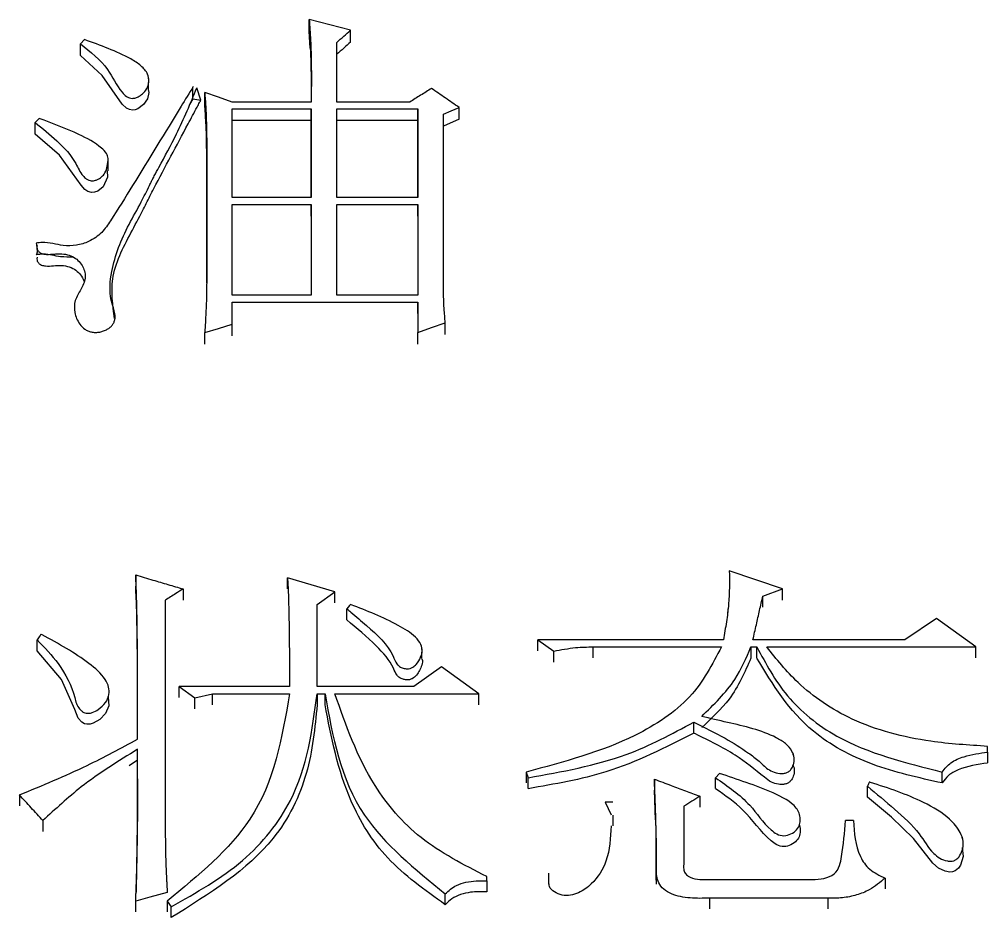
# Model space of a CAD drawing. Header units: millimetres. Extents: x 2160 to 4596, y 811 to 2534.
# Drawn here: x 2741.36 to 2746.67, y 2287.4 to 2292.32 of the extents above; entities that cross this region are included whole.
import ezdxf

# ---------------------------------------------------------------- set-up
doc = ezdxf.new("R2010")
doc.units = ezdxf.units.MM

msp = doc.modelspace()

# ---------------------------------------------------------------- linework, layer by layer
at = {"color": 7, "linetype": 'Continuous', "lineweight": 25}
for p, q in [((2742.9457, 2292.2565), (2742.9457, 2292.322)), ((2742.9502, 2292.1648), (2742.9457, 2292.2565)), ((2743.1728, 2292.1974), (2743.1728, 2292.2627)), ((2741.7125, 2292.2109), (2741.6909, 2292.1886)), ((2743.0971, 2291.8689), (2743.0971, 2292.196)), ((2741.6909, 2292.1233), (2741.6909, 2292.1886)), ((2742.0641, 2291.9954), (2742.0641, 2292.0048)), ((2742.0641, 2291.9398), (2742.0641, 2291.9756)), ((2742.3507, 2291.8784), (2742.3291, 2291.9471)), ((2742.3074, 2291.8859), (2742.2889, 2291.8556)), ((2742.3074, 2291.8859), (2742.3507, 2291.8784)), ((2742.3724, 2291.8561), (2742.3724, 2291.9211)), ((2742.9565, 2291.8689), (2742.5238, 2291.8689)), ((2742.5238, 2291.8317), (2742.9565, 2291.8317)), ((2742.5238, 2291.3453), (2742.5238, 2291.8317)), ((2742.9565, 2291.8317), (2742.9565, 2291.3453)), ((2742.9565, 2291.7668), (2742.9565, 2291.8317)), ((2743.4974, 2291.8689), (2743.0971, 2291.8689)), ((2743.0971, 2291.8317), (2743.5406, 2291.8316)), ((2743.0971, 2291.3453), (2743.0971, 2291.8317)), ((2743.5406, 2291.8316), (2743.5406, 2291.3453)), ((2743.5406, 2291.7668), (2743.5406, 2291.8316)), ((2743.7678, 2291.7743), (2743.7678, 2291.8391)), ((2741.4637, 2291.7794), (2741.4421, 2291.7571)), ((2743.6813, 2290.8707), (2743.6813, 2291.8018)), ((2743.7678, 2291.7743), (2743.6813, 2291.737)), ((2741.4421, 2291.6923), (2741.4421, 2291.7571)), ((2742.9565, 2291.7668), (2742.5238, 2291.7668)), ((2742.9565, 2291.3453), (2742.9565, 2291.7668)), ((2743.5406, 2291.7668), (2743.0971, 2291.7668)), ((2743.5406, 2291.3453), (2743.5406, 2291.7668)), ((2742.3832, 2291.6674), (2742.3832, 2290.8783)), ((2742.3832, 2291.6674), (2742.3832, 2291.6028)), ((2741.8422, 2291.4917), (2741.8422, 2291.5565)), ((2742.3832, 2290.8782), (2742.3832, 2291.6028)), ((2742.9565, 2291.3453), (2742.5238, 2291.3453)), ((2743.5406, 2291.3453), (2743.0971, 2291.3453)), ((2742.5238, 2291.3078), (2742.9565, 2291.3078)), ((2742.5238, 2290.8102), (2742.5238, 2291.3078)), ((2742.9565, 2291.3078), (2742.9565, 2290.8102)), ((2742.9565, 2291.2437), (2742.9565, 2291.3078)), ((2743.0971, 2291.3078), (2743.5406, 2291.3078)), ((2743.0971, 2290.8102), (2743.0971, 2291.3078)), ((2743.5406, 2291.3078), (2743.5406, 2290.8102)), ((2743.5406, 2291.2437), (2743.5406, 2291.3078)), ((2741.4529, 2291.0714), (2741.4529, 2291.082)), ((2742.9565, 2290.8102), (2742.5238, 2290.8102)), ((2742.5238, 2290.7724), (2743.5406, 2290.7724)), ((2742.5238, 2290.6512), (2742.5238, 2290.7724)), ((2743.5406, 2290.8102), (2743.0971, 2290.8102)), ((2743.5406, 2290.7724), (2743.5406, 2290.6057)), ((2743.5406, 2290.7091), (2743.5406, 2290.7724)), ((2743.6921, 2290.5956), (2743.6921, 2290.6588)), ((2742.3724, 2290.5426), (2742.3724, 2290.6057)), ((2742.5238, 2290.588), (2742.5238, 2290.6512)), ((2743.5406, 2290.5426), (2743.5406, 2290.6057)), ((2741.9938, 2289.2771), (2741.9938, 2289.2158)), ((2745.5419, 2289.1998), (2745.2498, 2289.3002)), ((2743.0863, 2289.1844), (2742.8267, 2289.2616)), ((2742.8267, 2289.2004), (2742.8267, 2289.2616)), ((2742.2534, 2289.1998), (2742.2534, 2289.1387)), ((2742.989, 2289.1148), (2743.0863, 2289.1844)), ((2743.0863, 2289.1233), (2743.0863, 2289.1844)), ((2745.4337, 2289.1612), (2745.5419, 2289.1998)), ((2745.5419, 2289.1387), (2745.5419, 2289.1998)), ((2742.156, 2289.138), (2742.1561, 2287.9221)), ((2742.989, 2288.6647), (2742.989, 2289.1148)), ((2745.4337, 2289.1001), (2745.4337, 2289.1612)), ((2743.1513, 2289.0304), (2743.1513, 2289.0916)), ((2745.2427, 2289.0908), (2745.241, 2289.0703)), ((2746.3856, 2289.0373), (2746.2125, 2288.9211)), ((2746.602, 2288.8823), (2746.3856, 2289.0373)), ((2741.4529, 2288.86), (2741.4529, 2288.9211)), ((2744.2005, 2288.9211), (2744.2871, 2288.859)), ((2745.2173, 2288.9211), (2744.2005, 2288.9211)), ((2744.2005, 2288.8604), (2744.2005, 2288.9211)), ((2746.2125, 2288.9211), (2745.3796, 2288.9211)), ((2743.5638, 2288.868), (2743.5638, 2288.8791)), ((2743.5638, 2288.8181), (2743.5638, 2288.8535)), ((2744.2871, 2288.7984), (2744.2871, 2288.859)), ((2744.5034, 2288.8823), (2745.2065, 2288.8823)), ((2744.5034, 2288.8216), (2744.5034, 2288.8823)), ((2745.3688, 2288.8823), (2745.4012, 2288.8823)), ((2745.3688, 2288.8823), (2745.3688, 2288.8216)), ((2745.4012, 2288.8216), (2745.4012, 2288.8823)), ((2745.4553, 2288.8823), (2746.602, 2288.8823)), ((2746.602, 2288.8216), (2746.602, 2288.8823)), ((2743.6705, 2288.7736), (2743.519, 2288.6647)), ((2743.876, 2288.6258), (2743.6705, 2288.7736)), ((2741.8431, 2288.6668), (2741.8431, 2288.6704)), ((2742.2318, 2288.6647), (2742.3183, 2288.6025)), ((2742.8375, 2288.6647), (2742.2318, 2288.6647)), ((2742.2318, 2288.6043), (2742.2318, 2288.6647)), ((2743.519, 2288.6647), (2742.989, 2288.6647)), ((2741.8431, 2288.6096), (2741.8431, 2288.6132)), ((2742.3183, 2288.6025), (2742.4157, 2288.6258)), ((2742.3183, 2288.5422), (2742.3183, 2288.6025)), ((2742.4157, 2288.6258), (2742.8375, 2288.6258)), ((2742.4157, 2288.5655), (2742.4157, 2288.6258)), ((2742.989, 2288.6258), (2743.0323, 2288.6258)), ((2742.989, 2288.6258), (2742.989, 2288.5655)), ((2743.0323, 2288.5655), (2743.0323, 2288.6258)), ((2743.0864, 2288.6258), (2743.876, 2288.6258)), ((2743.876, 2288.5655), (2743.876, 2288.6258)), ((2745.055, 2288.4096), (2745.055, 2288.47)), ((2742.0046, 2288.316), (2742.0046, 2288.3192)), ((2746.6669, 2288.306), (2746.6669, 2288.3373)), ((2745.6006, 2288.2891), (2745.6006, 2288.2954)), ((2746.6669, 2288.306), (2746.6669, 2288.2461)), ((2742.0046, 2288.2614), (2741.9577, 2288.23)), ((2744.1356, 2288.1965), (2744.1464, 2288.1652)), ((2744.1356, 2288.1965), (2744.1356, 2288.1368)), ((2744.1464, 2288.1055), (2744.1464, 2288.1652)), ((2744.8387, 2288.1574), (2744.8387, 2288.0977)), ((2745.1957, 2288.1887), (2745.1741, 2288.1652)), ((2746.4181, 2288.1367), (2746.4181, 2288.1965)), ((2746.0071, 2288.0583), (2746.0071, 2288.1183)), ((2741.3557, 2288.0711), (2741.3557, 2288.0115)), ((2744.845, 2287.9351), (2744.8387, 2288.0973)), ((2745.0875, 2288.0634), (2745.0875, 2288.0038)), ((2744.5682, 2288.032), (2744.6013, 2287.9612)), ((2744.6116, 2288.032), (2744.5682, 2288.032)), ((2745.001, 2288.0085), (2745.001, 2287.702)), ((2744.6131, 2287.9007), (2744.6131, 2287.9602)), ((2745.6318, 2287.972), (2745.6318, 2287.973)), ((2741.4853, 2287.9301), (2741.4853, 2287.8707)), ((2745.9313, 2287.93), (2745.888, 2287.93)), ((2746.5263, 2287.8344), (2746.5263, 2287.8421)), ((2744.2589, 2287.6416), (2744.2589, 2287.5826)), ((2744.8496, 2287.6035), (2744.8496, 2287.6626)), ((2744.8496, 2287.6406), (2744.8496, 2287.5811)), ((2743.9193, 2287.5996), (2743.9193, 2287.6232)), ((2743.9193, 2287.5996), (2743.9193, 2287.5406)), ((2744.8496, 2287.6032), (2744.8495, 2287.6183)), ((2745.1308, 2287.6075), (2745.7041, 2287.6075)), ((2746.1044, 2287.6154), (2746.1044, 2287.5564)), ((2743.6921, 2287.4697), (2743.6921, 2287.5286)), ((2741.9938, 2287.4303), (2741.9938, 2287.4891)), ((2742.1669, 2287.4891), (2742.1885, 2287.4576)), ((2742.1669, 2287.4891), (2742.1669, 2287.4303)), ((2742.1669, 2287.4891), (2742.1669, 2287.4776)), ((2745.7907, 2287.5049), (2745.1416, 2287.5049)), ((2745.1416, 2287.5049), (2745.1416, 2287.4461)), ((2745.7907, 2287.5049), (2745.7907, 2287.4461))]:
    msp.add_line(p, q, dxfattribs=at)
at = {"color": 7, "linetype": 'Continuous', "lineweight": 25, "flags": 128}
for points in [[(2743.1728, 2292.2627), (2743.0593, 2292.2924), (2742.9457, 2292.322)], [(2742.0625, 2291.9384), (2742.066, 2291.9206), (2742.0593, 2291.8861), (2742.0371, 2291.8545), (2742.0048, 2291.8315), (2741.9902, 2291.8261), (2741.9754, 2291.8243), (2741.959, 2291.8273), (2741.9438, 2291.8349), (2741.9195, 2291.8574), (2741.8103, 2292.0139), (2741.6909, 2292.1233), (2741.6909, 2292.1233)], [(2742.3074, 2291.8859), (2742.3074, 2291.9151), (2742.3074, 2291.933), (2742.3074, 2291.9508)], [(2742.5238, 2291.8689), (2742.4481, 2291.895), (2742.3724, 2291.9211)], [(2743.6813, 2291.8018), (2743.7245, 2291.8205), (2743.7678, 2291.8391)], [(2741.838, 2291.4925), (2741.8385, 2291.4573), (2741.8156, 2291.4033), (2741.7862, 2291.3812), (2741.7686, 2291.3746), (2741.7508, 2291.373), (2741.7321, 2291.3784), (2741.7155, 2291.3896), (2741.6949, 2291.4128), (2741.5751, 2291.5783), (2741.4421, 2291.6923), (2741.4421, 2291.6923)], [(2743.5406, 2290.6057), (2743.6164, 2290.6322), (2743.6921, 2290.6588)], [(2742.3724, 2290.6057), (2742.4481, 2290.6284), (2742.5238, 2290.6512)], [(2743.1729, 2289.1148), (2743.1674, 2289.1089), (2743.1593, 2289.1002), (2743.1513, 2289.0916)], [(2741.8426, 2288.6092), (2741.8437, 2288.6071), (2741.8461, 2288.5589), (2741.8285, 2288.5168), (2741.7969, 2288.4851), (2741.7608, 2288.4642), (2741.7437, 2288.459), (2741.7253, 2288.458), (2741.7124, 2288.4614), (2741.6978, 2288.4704), (2741.679, 2288.4922), (2741.6605, 2288.5384), (2741.5864, 2288.704), (2741.4529, 2288.86), (2741.4529, 2288.86)], [(2745.1741, 2288.1055), (2745.1741, 2288.1271), (2745.1741, 2288.1461), (2745.1741, 2288.1652)], [(2746.5263, 2287.7822), (2746.5324, 2287.7332), (2746.518, 2287.6854), (2746.5064, 2287.6686), (2746.4895, 2287.6549), (2746.475, 2287.6496), (2746.4592, 2287.6483), (2746.4334, 2287.6528), (2746.3965, 2287.6699), (2746.3668, 2287.6962), (2746.2609, 2287.8315), (2746.1395, 2287.9482), (2746.0071, 2288.0583), (2746.0071, 2288.0583)], [(2742.1669, 2287.5365), (2742.1195, 2287.5235), (2742.0722, 2287.5106), (2741.9938, 2287.4891)], [(2742.1885, 2287.3988), (2742.1885, 2287.4249), (2742.1885, 2287.4412), (2742.1885, 2287.4576)]]:
    msp.add_lwpolyline(points, dxfattribs=at)
at = {"color": 7, "linetype": 'Continuous', "lineweight": 25}
for points, knots in [([(2742.9457, 2292.322), (2742.9484, 2292.2844), (2742.9515, 2292.242), (2742.9536, 2292.1972), (2742.9541, 2292.1855), (2742.9546, 2292.1737), (2742.9551, 2292.1595), (2742.9555, 2292.1454), (2742.9559, 2292.1312), (2742.9563, 2292.117), (2742.9566, 2292.1029), (2742.9568, 2292.0887), (2742.957, 2292.0745), (2742.9571, 2292.0603), (2742.9572, 2292.0462), (2742.9573, 2292.032), (2742.9574, 2292.0178), (2742.9574, 2292.0036), (2742.9573, 2291.9894), (2742.9573, 2291.9752), (2742.9573, 2291.9634), (2742.9572, 2291.9539), (2742.9572, 2291.9468), (2742.9571, 2291.9397), (2742.9571, 2291.9326), (2742.957, 2291.9255), (2742.9569, 2291.9184), (2742.9569, 2291.9113), (2742.9568, 2291.9042), (2742.9568, 2291.8971), (2742.9567, 2291.89), (2742.9566, 2291.8806), (2742.9565, 2291.8736), (2742.9565, 2291.8689)], [0, 0, 0, 0, 0.250151, 0.281419, 0.297053, 0.328322, 0.35959, 0.390858, 0.422126, 0.453395, 0.484663, 0.515931, 0.5472, 0.578468, 0.609736, 0.641004, 0.672273, 0.703541, 0.734809, 0.766077, 0.797346, 0.81298, 0.828614, 0.844248, 0.859882, 0.875516, 0.891151, 0.906785, 0.922419, 0.938053, 0.953687, 0.969321, 1, 1, 1, 1]), ([(2743.0971, 2292.196), (2743.1097, 2292.2071), (2743.135, 2292.2294), (2743.1602, 2292.2516), (2743.1728, 2292.2627)], [0, 0, 0, 0, 0.5000004, 1, 1, 1, 1]), ([(2741.6909, 2292.1886), (2741.7459, 2292.1442), (2741.8434, 2292.0654), (2741.89, 2291.9522), (2741.9378, 2291.9024), (2741.9581, 2291.8917), (2741.9761, 2291.888), (2741.9954, 2291.8916), (2742.0168, 2291.902), (2742.0411, 2291.921), (2742.062, 2291.9501), (2742.0681, 2291.986), (2742.0605, 2292.028), (2742.0246, 2292.0706), (2741.9111, 2292.1401), (2741.8006, 2292.1795), (2741.7125, 2292.2109)], [0, 0, 0, 0, 0.207529, 0.367373, 0.400836, 0.41667, 0.431354, 0.448141, 0.466694, 0.497248, 0.538464, 0.578549, 0.619959, 0.682144, 0.746848, 1, 1, 1, 1]), ([(2743.1728, 2292.1974), (2743.1602, 2292.1863), (2743.135, 2292.1641), (2743.1097, 2292.1418), (2743.0971, 2292.1307)], [0, 0, 0, 0, 0.499998, 1, 1, 1, 1]), ([(2742.952, 2292.1651), (2742.9518, 2292.1646), (2742.9514, 2292.1639), (2742.9533, 2292.1202), (2742.9561, 2292.0287), (2742.9566, 2291.9501), (2742.9566, 2291.9038), (2742.9566, 2291.8918), (2742.9567, 2291.8925), (2742.9567, 2291.8928)], [0, 0, 0, 0, 0.0810768, 0.1174488, 0.5565368, 0.7543349, 0.8942705, 0.9630501, 1, 1, 1, 1]), ([(2742.3092, 2291.9539), (2742.2872, 2291.9178), (2742.1768, 2291.7376), (2742.027, 2291.4915), (2741.8834, 2291.2603), (2741.8117, 2291.1518), (2741.7453, 2291.1043), (2741.6693, 2291.0813), (2741.581, 2291.0796), (2741.5091, 2291.1034), (2741.4589, 2291.0971), (2741.4474, 2291.0956)], [0, 0, 0, 0, 0.101091, 0.505417, 0.686144, 0.747623, 0.809949, 0.856214, 0.902538, 0.977672, 1, 1, 1, 1]), ([(2741.4529, 2291.082), (2741.4523, 2291.0767), (2741.4512, 2291.066), (2741.4579, 2291.0534), (2741.466, 2291.045), (2741.4771, 2291.0384), (2741.5011, 2291.0327), (2741.5316, 2291.0344), (2741.5591, 2291.0363), (2741.5869, 2291.0377), (2741.6197, 2291.0338), (2741.6564, 2291.0186), (2741.6854, 2290.9952), (2741.7048, 2290.9666), (2741.7159, 2290.9352), (2741.7189, 2290.892), (2741.6942, 2290.8407), (2741.656, 2290.7822), (2741.6565, 2290.7144), (2741.6773, 2290.66), (2741.7074, 2290.6274), (2741.731, 2290.6143), (2741.7503, 2290.6083), (2741.7708, 2290.6056), (2741.7922, 2290.6066), (2741.8132, 2290.6117), (2741.8329, 2290.6201), (2741.8503, 2290.6308), (2741.8641, 2290.6438), (2741.8739, 2290.6587), (2741.8854, 2290.6913), (2741.874, 2290.7341), (2741.8471, 2290.8198), (2741.8595, 2290.9792), (2741.9316, 2291.1578), (2742.0194, 2291.3093), (2742.0579, 2291.3892), (2742.0782, 2291.4295), (2742.0843, 2291.4414), (2742.0863, 2291.4454), (2742.0878, 2291.4483), (2742.0908, 2291.454), (2742.1021, 2291.4753), (2742.1446, 2291.5563), (2742.2334, 2291.7146), (2742.2941, 2291.8622), (2742.3291, 2291.9471)], [0, 0, 0, 0, 0.00737, 0.015009, 0.018555, 0.022128, 0.030111, 0.045178, 0.055064, 0.060343, 0.075509, 0.090437, 0.104896, 0.120548, 0.135595, 0.150698, 0.180779, 0.211233, 0.242231, 0.273349, 0.290015, 0.297441, 0.304692, 0.312416, 0.319982, 0.327794, 0.336224, 0.34425, 0.351944, 0.359644, 0.367692, 0.398957, 0.418859, 0.492604, 0.619034, 0.682459, 0.727701, 0.740175, 0.743874, 0.745883, 0.74615, 0.748384, 0.7547, 0.77878, 0.872725, 1, 1, 1, 1]), ([(2743.6164, 2291.9434), (2743.5965, 2291.931), (2743.5569, 2291.9062), (2743.5172, 2291.8813), (2743.4974, 2291.8689)], [0, 0, 0, 0, 0.5, 1, 1, 1, 1]), ([(2743.7678, 2291.8391), (2743.7426, 2291.8565), (2743.6921, 2291.8913), (2743.6416, 2291.926), (2743.6164, 2291.9434)], [0, 0, 0, 0, 0.499999, 1, 1, 1, 1]), ([(2741.8782, 2290.6822), (2741.868, 2290.7551), (2741.8452, 2290.9168), (2741.9454, 2291.1116), (2742.0252, 2291.2587), (2742.0655, 2291.3405), (2742.1475, 2291.4998), (2742.2352, 2291.6621), (2742.3187, 2291.8191), (2742.3412, 2291.861), (2742.3479, 2291.8733), (2742.35, 2291.8771), (2742.3507, 2291.8784)], [0, 0, 0, 0, 0.170464, 0.377976, 0.481664, 0.549904, 0.585303, 0.888417, 0.96815, 0.99006, 0.996526, 1, 1, 1, 1]), ([(2742.3724, 2291.9211), (2742.3743, 2291.8954), (2742.3782, 2291.8442), (2742.3819, 2291.7596), (2742.3827, 2291.7007), (2742.3832, 2291.6674)], [0, 0, 0, 0, 0.303893, 0.607799, 1, 1, 1, 1]), ([(2742.3832, 2291.6028), (2742.3828, 2291.6286), (2742.3821, 2291.6801), (2742.3792, 2291.7646), (2742.3748, 2291.8232), (2742.3724, 2291.8561)], [0, 0, 0, 0, 0.304283, 0.608582, 1, 1, 1, 1]), ([(2741.4421, 2291.7571), (2741.4825, 2291.7243), (2741.5673, 2291.6558), (2741.659, 2291.5574), (2741.6896, 2291.478), (2741.7197, 2291.4495), (2741.7356, 2291.4404), (2741.7499, 2291.4367), (2741.7654, 2291.4375), (2741.7856, 2291.444), (2741.8077, 2291.4581), (2741.8298, 2291.4832), (2741.8383, 2291.5188), (2741.8453, 2291.5548), (2741.8346, 2291.5905), (2741.7838, 2291.6398), (2741.659, 2291.7067), (2741.5378, 2291.7519), (2741.4637, 2291.7794)], [0, 0, 0, 0, 0.145124, 0.304252, 0.383323, 0.40611, 0.420719, 0.431527, 0.442364, 0.458238, 0.484495, 0.512276, 0.553409, 0.599258, 0.628708, 0.668116, 0.797317, 1, 1, 1, 1]), ([(2741.4474, 2291.0956), (2741.4494, 2291.0854), (2741.4529, 2291.0676), (2741.4531, 2291.0469), (2741.4512, 2291.0359), (2741.4494, 2291.0329), (2741.4484, 2291.0321), (2741.4478, 2291.0319), (2741.4475, 2291.0318), (2741.4474, 2291.0317)], [0, 0, 0, 0, 0.493604, 0.861876, 0.955662, 0.982084, 0.991539, 0.995796, 1, 1, 1, 1]), ([(2741.6512, 2291.0188), (2741.6278, 2291.0186), (2741.5726, 2291.018), (2741.5062, 2291.0384), (2741.461, 2291.0333), (2741.4474, 2291.0317)], [0, 0, 0, 0, 0.339873, 0.802206, 1, 1, 1, 1]), ([(2741.4529, 2291.0181), (2741.4523, 2291.0125), (2741.4511, 2291.0012), (2741.4588, 2290.9881), (2741.4679, 2290.9798), (2741.4802, 2290.9734), (2741.5207, 2290.9663), (2741.5723, 2290.9775), (2741.6304, 2290.9672), (2741.6668, 2290.9483), (2741.6933, 2290.9214), (2741.7069, 2290.8998), (2741.7096, 2290.8872), (2741.7098, 2290.886)], [0, 0, 0, 0, 0.061337, 0.123567, 0.151718, 0.180699, 0.247393, 0.495687, 0.618225, 0.741474, 0.859447, 0.986915, 1, 1, 1, 1]), ([(2742.3832, 2290.8783), (2742.3829, 2290.8513), (2742.3823, 2290.7973), (2742.3788, 2290.7064), (2742.3747, 2290.6425), (2742.3724, 2290.6057)], [0, 0, 0, 0, 0.297543, 0.595099, 1, 1, 1, 1]), ([(2743.6921, 2290.6588), (2743.6898, 2290.6848), (2743.6855, 2290.7331), (2743.6825, 2290.8038), (2743.6817, 2290.8484), (2743.6813, 2290.8707)], [0, 0, 0, 0, 0.368696, 0.68428, 1, 1, 1, 1]), ([(2742.0046, 2288.3763), (2742.0045, 2288.4263), (2742.0045, 2288.4825), (2742.0044, 2288.5418), (2742.0043, 2288.5574), (2742.0043, 2288.5699), (2742.0043, 2288.5855), (2742.0042, 2288.6011), (2742.0042, 2288.626), (2742.0041, 2288.6509), (2742.004, 2288.6821), (2742.0039, 2288.707), (2742.0038, 2288.7381), (2742.0036, 2288.763), (2742.0034, 2288.8065), (2742.0031, 2288.85), (2742.0029, 2288.9122), (2742.002, 2289), (2742.0008, 2289.088), (2741.9987, 2289.1574), (2741.9978, 2289.1826), (2741.9971, 2289.2015), (2741.9964, 2289.2172), (2741.9959, 2289.2298), (2741.9953, 2289.2424), (2741.9946, 2289.2582), (2741.9941, 2289.2708), (2741.9938, 2289.2771)], [0, 0, 0, 0, 0.165615, 0.186317, 0.196668, 0.21737, 0.227722, 0.248424, 0.269126, 0.31053, 0.331232, 0.372636, 0.393338, 0.434742, 0.455444, 0.538253, 0.579657, 0.662465, 0.831215, 0.873409, 0.894506, 0.915603, 0.9367, 0.947248, 0.957797, 0.978898, 1, 1, 1, 1]), ([(2741.9938, 2289.2771), (2742.0253, 2289.2677), (2742.0843, 2289.2501), (2742.1708, 2289.2244), (2742.2259, 2289.208), (2742.2534, 2289.1998)], [0, 0, 0, 0, 0.364009, 0.682004, 1, 1, 1, 1]), ([(2745.2498, 2289.3002), (2745.2505, 2289.2395), (2745.2515, 2289.1458), (2745.2345, 2289.0195), (2745.2231, 2288.9539), (2745.2173, 2288.9211)], [0, 0, 0, 0, 0.4788373, 0.7392205, 1, 1, 1, 1]), ([(2742.8267, 2289.2616), (2742.8282, 2289.2342), (2742.8304, 2289.1931), (2742.8334, 2289.097), (2742.8354, 2289.0008), (2742.8363, 2288.9147), (2742.8365, 2288.882), (2742.8366, 2288.8734), (2742.8367, 2288.8648), (2742.8367, 2288.8544), (2742.8368, 2288.8441), (2742.8369, 2288.8355), (2742.8369, 2288.8268), (2742.837, 2288.8182), (2742.837, 2288.8079), (2742.8371, 2288.7975), (2742.8371, 2288.7872), (2742.8372, 2288.7786), (2742.8372, 2288.77), (2742.8372, 2288.7613), (2742.8373, 2288.751), (2742.8373, 2288.7423), (2742.8373, 2288.7354), (2742.8374, 2288.7303), (2742.8374, 2288.7251), (2742.8374, 2288.7199), (2742.8374, 2288.7147), (2742.8374, 2288.7096), (2742.8374, 2288.7044), (2742.8374, 2288.6992), (2742.8375, 2288.694), (2742.8375, 2288.6888), (2742.8375, 2288.6845), (2742.8375, 2288.6802), (2742.8375, 2288.6739), (2742.8375, 2288.6685), (2742.8375, 2288.6647)], [0, 0, 0, 0, 0.138343, 0.207516, 0.484205, 0.622549, 0.639842, 0.648489, 0.665782, 0.683074, 0.700367, 0.71766, 0.726307, 0.7436, 0.760893, 0.778185, 0.795478, 0.812771, 0.821418, 0.838711, 0.856004, 0.873296, 0.881943, 0.890589, 0.899236, 0.907882, 0.916529, 0.925175, 0.933822, 0.942468, 0.951115, 0.959761, 0.968407, 0.972731, 0.981377, 1, 1, 1, 1]), ([(2742.0045, 2288.3763), (2742.0045, 2288.4062), (2742.0044, 2288.486), (2742.0041, 2288.6156), (2742.0036, 2288.7213), (2742.0032, 2288.7897), (2742.003, 2288.8208), (2742.0027, 2288.8953), (2742.0013, 2288.9822), (2741.9991, 2289.1013), (2741.9959, 2289.1708), (2741.9938, 2289.2156)], [0, 0, 0, 0, 0.106229, 0.28391, 0.461592, 0.483802, 0.528222, 0.572642, 0.750327, 0.839168, 1, 1, 1, 1]), ([(2742.2534, 2289.1998), (2742.2403, 2289.1915), (2742.2175, 2289.177), (2742.185, 2289.1564), (2742.1657, 2289.1441), (2742.156, 2289.138)], [0, 0, 0, 0, 0.404151, 0.702075, 1, 1, 1, 1]), ([(2743.1513, 2289.0916), (2743.1587, 2289.0856), (2743.1957, 2289.0553), (2743.2887, 2288.9748), (2743.39, 2288.8839), (2743.4184, 2288.7959), (2743.4401, 2288.7741), (2743.4598, 2288.7648), (2743.4805, 2288.7614), (2743.4996, 2288.7636), (2743.5175, 2288.7716), (2743.5393, 2288.7919), (2743.5564, 2288.8226), (2743.5688, 2288.86), (2743.5593, 2288.8994), (2743.5184, 2288.9519), (2743.4274, 2289.0052), (2743.307, 2289.0631), (2743.2177, 2289.0975), (2743.1729, 2289.1148)], [0, 0, 0, 0, 0.025946, 0.129765, 0.338783, 0.385933, 0.404152, 0.422428, 0.440778, 0.454644, 0.468541, 0.48998, 0.535407, 0.570955, 0.607001, 0.655235, 0.757864, 0.878395, 1, 1, 1, 1]), ([(2745.3796, 2288.9211), (2745.3858, 2288.9487), (2745.3979, 2289.0025), (2745.416, 2289.0825), (2745.4278, 2289.1349), (2745.4337, 2289.1612)], [0, 0, 0, 0, 0.344184, 0.672092, 1, 1, 1, 1]), ([(2743.5636, 2288.8177), (2743.5637, 2288.8174), (2743.5689, 2288.8061), (2743.5616, 2288.7731), (2743.544, 2288.7359), (2743.5168, 2288.7095), (2743.4954, 2288.7018), (2743.4776, 2288.7009), (2743.4591, 2288.7045), (2743.4409, 2288.7128), (2743.4201, 2288.7327), (2743.3973, 2288.7992), (2743.3038, 2288.9034), (2743.2068, 2288.9842), (2743.1513, 2289.0304)], [0, 0, 0, 0, 0.001631, 0.062853, 0.163889, 0.211021, 0.234976, 0.258905, 0.283733, 0.31285, 0.343972, 0.415614, 0.666074, 1, 1, 1, 1]), ([(2741.4529, 2288.9211), (2741.4936, 2288.8788), (2741.5851, 2288.7837), (2741.6475, 2288.6594), (2741.6659, 2288.5767), (2741.6786, 2288.552), (2741.6915, 2288.535), (2741.7081, 2288.5232), (2741.7216, 2288.5183), (2741.7379, 2288.5178), (2741.7616, 2288.5236), (2741.7952, 2288.5421), (2741.8314, 2288.5746), (2741.8491, 2288.6191), (2741.848, 2288.6639), (2741.817, 2288.7264), (2741.7345, 2288.7972), (2741.6148, 2288.8756), (2741.5237, 2288.9253), (2741.4764, 2288.9511), (2741.4746, 2288.9521)], [0, 0, 0, 0, 0.148093, 0.332862, 0.364698, 0.380614, 0.406973, 0.418965, 0.429085, 0.43924, 0.454283, 0.483092, 0.528609, 0.572041, 0.609672, 0.651115, 0.755731, 0.873051, 0.995164, 1, 1, 1, 1]), ([(2741.4746, 2288.9521), (2741.4727, 2288.9495), (2741.4682, 2288.943), (2741.461, 2288.9326), (2741.4556, 2288.9249), (2741.4529, 2288.9211)], [0, 0, 0, 0, 0.2564518, 0.6282259, 1, 1, 1, 1]), ([(2745.2065, 2288.8823), (2745.1569, 2288.7867), (2745.0557, 2288.592), (2744.6745, 2288.3402), (2744.3415, 2288.2514), (2744.1356, 2288.1965)], [0, 0, 0, 0, 0.2692448, 0.5481753, 1, 1, 1, 1]), ([(2744.2871, 2288.859), (2744.3268, 2288.8667), (2744.398, 2288.8805), (2744.4711, 2288.8818), (2744.5034, 2288.8823)], [0, 0, 0, 0, 0.558835, 1, 1, 1, 1]), ([(2745.0983, 2288.5012), (2745.1651, 2288.5661), (2745.2835, 2288.6811), (2745.3429, 2288.8212), (2745.3688, 2288.8823)], [0, 0, 0, 0, 0.563817, 1, 1, 1, 1]), ([(2745.4012, 2288.8823), (2745.4505, 2288.79), (2745.5503, 2288.6029), (2745.886, 2288.3292), (2746.2147, 2288.2472), (2746.4181, 2288.1965)], [0, 0, 0, 0, 0.270771, 0.548729, 1, 1, 1, 1]), ([(2746.6669, 2288.3373), (2746.5626, 2288.3438), (2746.3064, 2288.36), (2745.9303, 2288.4587), (2745.6323, 2288.6609), (2745.509, 2288.8152), (2745.4553, 2288.8823)], [0, 0, 0, 0, 0.214752, 0.527903, 0.794745, 1, 1, 1, 1]), ([(2745.3688, 2288.8213), (2745.3349, 2288.7435), (2745.2738, 2288.6034), (2745.1523, 2288.4908), (2745.0983, 2288.4407)], [0, 0, 0, 0, 0.555147, 1, 1, 1, 1]), ([(2746.4181, 2288.1364), (2746.2878, 2288.1651), (2746.0306, 2288.2219), (2745.6332, 2288.4365), (2745.4883, 2288.6769), (2745.4012, 2288.8213)], [0, 0, 0, 0, 0.290646, 0.573901, 1, 1, 1, 1]), ([(2742.8375, 2288.6258), (2742.7965, 2288.3843), (2742.7221, 2287.9474), (2742.3385, 2287.6308), (2742.1669, 2287.4891)], [0, 0, 0, 0, 0.552698, 1, 1, 1, 1]), ([(2742.1885, 2287.4576), (2742.3266, 2287.5356), (2742.5985, 2287.6894), (2742.9189, 2288.0954), (2742.9625, 2288.4258), (2742.989, 2288.6258)], [0, 0, 0, 0, 0.289357, 0.569882, 1, 1, 1, 1]), ([(2743.0323, 2288.6258), (2743.074, 2288.3916), (2743.1494, 2287.9685), (2743.5246, 2287.6644), (2743.6921, 2287.5286)], [0, 0, 0, 0, 0.55346, 1, 1, 1, 1]), ([(2743.9193, 2287.6232), (2743.7923, 2287.6884), (2743.542, 2287.8169), (2743.2456, 2288.1701), (2743.1464, 2288.4538), (2743.0864, 2288.6258)], [0, 0, 0, 0, 0.288413, 0.568681, 1, 1, 1, 1]), ([(2742.989, 2288.5652), (2742.9768, 2288.4392), (2742.9524, 2288.186), (2742.737, 2287.7406), (2742.398, 2287.5291), (2742.1885, 2287.3984)], [0, 0, 0, 0, 0.2743384, 0.5515004, 1, 1, 1, 1]), ([(2743.6921, 2287.4694), (2743.5792, 2287.5499), (2743.3561, 2287.7088), (2743.1239, 2288.0937), (2743.0669, 2288.387), (2743.0323, 2288.5652)], [0, 0, 0, 0, 0.287076, 0.566904, 1, 1, 1, 1]), ([(2745.055, 2288.47), (2745.1131, 2288.4414), (2745.2174, 2288.39), (2745.3354, 2288.316), (2745.4127, 2288.2587), (2745.4515, 2288.2162), (2745.4958, 2288.1938), (2745.53, 2288.1871), (2745.557, 2288.1895), (2745.5752, 2288.1972), (2745.5915, 2288.2131), (2745.6043, 2288.2391), (2745.6086, 2288.2739), (2745.5941, 2288.315), (2745.5603, 2288.3545), (2745.4479, 2288.4212), (2745.2841, 2288.4579), (2745.1455, 2288.4902), (2745.0983, 2288.5012)], [0, 0, 0, 0, 0.1508023, 0.2709956, 0.3310658, 0.3838686, 0.4145429, 0.4453603, 0.4595077, 0.473787, 0.4897829, 0.5152396, 0.5501128, 0.5845227, 0.6315599, 0.6798073, 0.8910095, 1, 1, 1, 1]), ([(2744.1464, 2288.1652), (2744.3312, 2288.1981), (2744.658, 2288.2564), (2744.9347, 2288.4053), (2745.055, 2288.47)], [0, 0, 0, 0, 0.565186, 1, 1, 1, 1]), ([(2741.3557, 2288.0711), (2741.4811, 2288.1228), (2741.7046, 2288.215), (2741.9131, 2288.3271), (2742.0046, 2288.3763)], [0, 0, 0, 0, 0.561153, 1, 1, 1, 1]), ([(2745.055, 2288.4096), (2744.8989, 2288.33), (2744.6174, 2288.1865), (2744.2916, 2288.1302), (2744.1464, 2288.1052)], [0, 0, 0, 0, 0.554508, 1, 1, 1, 1]), ([(2745.5987, 2288.2344), (2745.6011, 2288.2293), (2745.609, 2288.2123), (2745.6052, 2288.1834), (2745.594, 2288.1567), (2745.579, 2288.1403), (2745.5636, 2288.1315), (2745.5433, 2288.1274), (2745.5147, 2288.1292), (2745.4767, 2288.1408), (2745.4019, 2288.1997), (2745.2786, 2288.3023), (2745.1357, 2288.3699), (2745.058, 2288.4081), (2745.055, 2288.4096)], [0, 0, 0, 0, 0.026164, 0.087758, 0.135326, 0.162527, 0.184979, 0.207442, 0.242087, 0.295008, 0.361268, 0.645569, 0.986462, 1, 1, 1, 1]), ([(2742.0046, 2288.3217), (2741.8981, 2288.2556), (2741.7093, 2288.1384), (2741.5533, 2287.9933), (2741.4853, 2287.9301)], [0, 0, 0, 0, 0.563978, 1, 1, 1, 1]), ([(2741.9938, 2287.4891), (2741.994, 2287.4951), (2741.9945, 2287.5071), (2741.9951, 2287.5221), (2741.9956, 2287.537), (2741.9961, 2287.549), (2741.9966, 2287.564), (2741.9971, 2287.5759), (2741.9976, 2287.5909), (2741.998, 2287.6028), (2741.9985, 2287.6178), (2741.9988, 2287.6298), (2741.9992, 2287.6417), (2741.9995, 2287.6537), (2742, 2287.6746), (2742.0013, 2287.7403), (2742.0025, 2287.812), (2742.0032, 2287.9193), (2742.0036, 2287.9849), (2742.0038, 2288.0444), (2742.0039, 2288.0593), (2742.004, 2288.0712), (2742.004, 2288.0831), (2742.004, 2288.095), (2742.0041, 2288.1098), (2742.0041, 2288.1217), (2742.0042, 2288.1366), (2742.0042, 2288.1485), (2742.0042, 2288.1633), (2742.0043, 2288.1752), (2742.0043, 2288.1901), (2742.0043, 2288.2019), (2742.0044, 2288.2138), (2742.0044, 2288.2257), (2742.0044, 2288.2376), (2742.0045, 2288.248), (2742.0045, 2288.2554), (2742.0045, 2288.2613), (2742.0045, 2288.2687), (2742.0045, 2288.2747), (2742.0045, 2288.2806), (2742.0045, 2288.2865), (2742.0045, 2288.2925), (2742.0046, 2288.2999), (2742.0046, 2288.3058), (2742.0046, 2288.3136), (2742.0046, 2288.3184), (2742.0046, 2288.3216)], [0, 0, 0, 0, 0.0214794, 0.0429589, 0.0536986, 0.0751781, 0.0859178, 0.1073972, 0.118137, 0.1396164, 0.1503561, 0.1718356, 0.1825753, 0.1933151, 0.2147945, 0.2577535, 0.4295896, 0.4725486, 0.6443843, 0.6658637, 0.6873432, 0.6980829, 0.7088226, 0.7303021, 0.7410418, 0.7625212, 0.773261, 0.7947404, 0.8054801, 0.8269596, 0.8376993, 0.8591787, 0.8699185, 0.8806582, 0.9021376, 0.9128774, 0.9182472, 0.9289869, 0.9343568, 0.9450965, 0.9504664, 0.9558363, 0.966576, 0.9719458, 0.9826856, 0.9880554, 1, 1, 1, 1]), ([(2746.4181, 2288.1965), (2746.4322, 2288.2148), (2746.4612, 2288.2522), (2746.5525, 2288.289), (2746.6232, 2288.2995), (2746.6669, 2288.306)], [0, 0, 0, 0, 0.268422, 0.549119, 1, 1, 1, 1]), ([(2746.6669, 2288.2458), (2746.6111, 2288.2373), (2746.5339, 2288.2256), (2746.4492, 2288.1809), (2746.4283, 2288.1511), (2746.4181, 2288.1364)], [0, 0, 0, 0, 0.570927, 0.789593, 1, 1, 1, 1]), ([(2742.0042, 2288.16), (2742.0036, 2288.0393), (2742.0028, 2287.8641), (2741.9987, 2287.6663), (2741.9965, 2287.5782), (2741.9956, 2287.5406), (2741.9954, 2287.5334), (2741.9954, 2287.5307), (2741.9954, 2287.5305), (2741.9954, 2287.5304)], [0, 0, 0, 0, 0.550092, 0.798339, 0.953196, 0.981605, 0.991175, 0.997773, 1, 1, 1, 1]), ([(2744.8496, 2287.6626), (2744.8496, 2287.6677), (2744.8495, 2287.6754), (2744.8495, 2287.6856), (2744.8495, 2287.6933), (2744.8495, 2287.701), (2744.8495, 2287.7086), (2744.8495, 2287.7163), (2744.8495, 2287.724), (2744.8494, 2287.7317), (2744.8494, 2287.7393), (2744.8494, 2287.747), (2744.8494, 2287.7547), (2744.8493, 2287.7623), (2744.8493, 2287.77), (2744.8492, 2287.7776), (2744.8492, 2287.7853), (2744.8491, 2287.793), (2744.8491, 2287.8006), (2744.849, 2287.8083), (2744.849, 2287.816), (2744.8489, 2287.8236), (2744.8488, 2287.8313), (2744.8487, 2287.8389), (2744.8486, 2287.8466), (2744.8485, 2287.8543), (2744.8484, 2287.8619), (2744.8483, 2287.8696), (2744.8482, 2287.8772), (2744.8481, 2287.8849), (2744.8479, 2287.8925), (2744.8478, 2287.9002), (2744.8476, 2287.9078), (2744.8475, 2287.9155), (2744.8473, 2287.9231), (2744.8471, 2287.9308), (2744.8469, 2287.9384), (2744.8467, 2287.9461), (2744.8465, 2287.9537), (2744.8463, 2287.9614), (2744.846, 2287.969), (2744.8458, 2287.9767), (2744.8456, 2287.9843), (2744.8453, 2287.9919), (2744.845, 2287.9996), (2744.8448, 2288.0072), (2744.8445, 2288.0149), (2744.8442, 2288.0225), (2744.844, 2288.0301), (2744.8437, 2288.0378), (2744.8434, 2288.0454), (2744.8431, 2288.053), (2744.8428, 2288.0607), (2744.8425, 2288.0683), (2744.8422, 2288.0759), (2744.8419, 2288.0836), (2744.8415, 2288.0912), (2744.8412, 2288.0988), (2744.8409, 2288.1065), (2744.8406, 2288.1141), (2744.8403, 2288.1217), (2744.8399, 2288.1294), (2744.8396, 2288.137), (2744.8392, 2288.1463), (2744.8389, 2288.1531), (2744.8387, 2288.1574)], [0, 0, 0, 0, 0.0309241, 0.0463862, 0.0618483, 0.0773103, 0.0927724, 0.1082345, 0.1236965, 0.1391586, 0.1546207, 0.1700827, 0.1855448, 0.2010069, 0.216469, 0.231931, 0.2473931, 0.2628552, 0.2783172, 0.2937793, 0.3092414, 0.3247034, 0.3401655, 0.3556276, 0.3710896, 0.3865517, 0.4020138, 0.4174758, 0.4329379, 0.4484, 0.4638621, 0.4793241, 0.4947862, 0.5102483, 0.5257103, 0.5411724, 0.5566345, 0.5720965, 0.5875586, 0.6030207, 0.6184828, 0.6339448, 0.6494069, 0.664869, 0.680331, 0.6957931, 0.7112552, 0.7267172, 0.7421793, 0.7576414, 0.7731034, 0.7885655, 0.8040276, 0.8194896, 0.8349517, 0.8504138, 0.8658758, 0.8813379, 0.8968, 0.9122621, 0.9277241, 0.9431862, 0.9586483, 0.9741103, 1, 1, 1, 1]), ([(2744.8387, 2288.1574), (2744.8692, 2288.1459), (2744.9259, 2288.1245), (2745.0088, 2288.0931), (2745.0613, 2288.0733), (2745.0875, 2288.0634)], [0, 0, 0, 0, 0.367076, 0.683538, 1, 1, 1, 1]), ([(2745.1741, 2288.1652), (2745.2417, 2288.1183), (2745.3615, 2288.0352), (2745.4395, 2287.9097), (2745.5085, 2287.8555), (2745.5495, 2287.8432), (2745.5903, 2287.8556), (2745.6205, 2287.8785), (2745.6377, 2287.9084), (2745.6405, 2287.94), (2745.6344, 2287.9711), (2745.5999, 2288.0304), (2745.4421, 2288.1078), (2745.2941, 2288.1564), (2745.1957, 2288.1887)], [0, 0, 0, 0, 0.207965, 0.368358, 0.401514, 0.432917, 0.464664, 0.497814, 0.528601, 0.558738, 0.58913, 0.619745, 0.747266, 1, 1, 1, 1]), ([(2745.6328, 2287.9102), (2745.6355, 2287.9002), (2745.641, 2287.8802), (2745.6375, 2287.8487), (2745.6205, 2287.8188), (2745.5903, 2287.7959), (2745.5495, 2287.7836), (2745.5084, 2287.7958), (2745.4266, 2287.8609), (2745.3459, 2287.9851), (2745.227, 2288.0682), (2745.1741, 2288.1051)], [0, 0, 0, 0, 0.0505883, 0.1017812, 0.1540915, 0.2104419, 0.2644349, 0.3178425, 0.3742064, 0.7216359, 1, 1, 1, 1]), ([(2746.0178, 2288.1417), (2746.0169, 2288.1398), (2746.0147, 2288.1348), (2746.0111, 2288.127), (2746.0084, 2288.1212), (2746.007, 2288.1183)], [0, 0, 0, 0, 0.255027, 0.627514, 1, 1, 1, 1]), ([(2746.0071, 2288.1183), (2746.0572, 2288.0769), (2746.1575, 2287.994), (2746.2887, 2287.8755), (2746.345, 2287.7714), (2746.4023, 2287.723), (2746.4367, 2287.7096), (2746.4639, 2287.707), (2746.481, 2287.7097), (2746.4972, 2287.7181), (2746.5148, 2287.7364), (2746.5304, 2287.77), (2746.5364, 2287.8163), (2746.514, 2287.8772), (2746.4477, 2287.9574), (2746.2795, 2288.0557), (2746.1215, 2288.1087), (2746.0199, 2288.1411), (2746.0179, 2288.1418)], [0, 0, 0, 0, 0.14, 0.280266, 0.380171, 0.409931, 0.439811, 0.452036, 0.462473, 0.472931, 0.488626, 0.51752, 0.558625, 0.598671, 0.668428, 0.787489, 0.99583, 1, 1, 1, 1]), ([(2741.4853, 2287.9301), (2741.4637, 2287.9536), (2741.4205, 2288.0006), (2741.3773, 2288.0476), (2741.3557, 2288.0711)], [0, 0, 0, 0, 0.4999998, 1, 1, 1, 1]), ([(2745.0875, 2288.0634), (2745.0731, 2288.0542), (2745.0443, 2288.0359), (2745.0154, 2288.0176), (2745.001, 2288.0085)], [0, 0, 0, 0, 0.500001, 1, 1, 1, 1]), ([(2742.1561, 2287.9221), (2742.1561, 2287.8865), (2742.1562, 2287.8418), (2742.1568, 2287.7927), (2742.157, 2287.7771), (2742.1572, 2287.7681), (2742.1573, 2287.7614), (2742.1575, 2287.7547), (2742.1576, 2287.7492), (2742.1577, 2287.7436), (2742.1579, 2287.738), (2742.158, 2287.7313), (2742.1582, 2287.7246), (2742.1584, 2287.719), (2742.1586, 2287.7134), (2742.1588, 2287.7078), (2742.159, 2287.7011), (2742.1592, 2287.6944), (2742.1595, 2287.6877), (2742.1597, 2287.6821), (2742.1599, 2287.6765), (2742.1602, 2287.6709), (2742.1604, 2287.6642), (2742.1607, 2287.6587), (2742.1609, 2287.6531), (2742.1612, 2287.6475), (2742.1615, 2287.6408), (2742.1618, 2287.6341), (2742.1621, 2287.6285), (2742.1623, 2287.6229), (2742.1626, 2287.6173), (2742.163, 2287.6106), (2742.1633, 2287.6039), (2742.1636, 2287.5983), (2742.1639, 2287.5927), (2742.1642, 2287.5871), (2742.1645, 2287.5804), (2742.1649, 2287.5737), (2742.1652, 2287.5681), (2742.1655, 2287.5625), (2742.1658, 2287.5569), (2742.1661, 2287.5501), (2742.1665, 2287.5433), (2742.1667, 2287.5388), (2742.1669, 2287.5365)], [0, 0, 0, 0, 0.278068, 0.347585, 0.382343, 0.399722, 0.417101, 0.434481, 0.45186, 0.460549, 0.477929, 0.495308, 0.512687, 0.530066, 0.538756, 0.556135, 0.573514, 0.590893, 0.608273, 0.625652, 0.634341, 0.651721, 0.6691, 0.686479, 0.695168, 0.712548, 0.729927, 0.747306, 0.764685, 0.773375, 0.790754, 0.808133, 0.825512, 0.842892, 0.851581, 0.86896, 0.88634, 0.903719, 0.921098, 0.929788, 0.947167, 0.964546, 0.982273, 1, 1, 1, 1]), ([(2744.6013, 2287.9014), (2744.5985, 2287.8359), (2744.5936, 2287.7232), (2744.5163, 2287.5966), (2744.4378, 2287.5382), (2744.3799, 2287.5195), (2744.3311, 2287.5189), (2744.2899, 2287.537), (2744.2627, 2287.5609), (2744.2617, 2287.5781), (2744.2614, 2287.5831)], [0, 0, 0, 0, 0.340171, 0.585886, 0.714037, 0.779697, 0.844791, 0.911179, 0.974209, 1, 1, 1, 1]), ([(2744.8452, 2287.936), (2744.8454, 2287.9277), (2744.8465, 2287.8935), (2744.8484, 2287.8056), (2744.8491, 2287.7256), (2744.8493, 2287.6746), (2744.8494, 2287.6512), (2744.8495, 2287.6343), (2744.8495, 2287.6242), (2744.8495, 2287.6175)], [0, 0, 0, 0, 0.1174582, 0.4836205, 0.7606087, 0.8754477, 0.9240034, 0.9499098, 1, 1, 1, 1]), ([(2745.7041, 2287.6075), (2745.7259, 2287.6083), (2745.7687, 2287.61), (2745.83, 2287.6343), (2745.8581, 2287.6833), (2745.8742, 2287.7821), (2745.8819, 2287.8646), (2745.888, 2287.93)], [0, 0, 0, 0, 0.13003, 0.256202, 0.384291, 0.511395, 1, 1, 1, 1]), ([(2745.9313, 2287.93), (2745.9353, 2287.8628), (2745.9408, 2287.7686), (2746.0148, 2287.6579), (2746.0741, 2287.6297), (2746.1044, 2287.6154)], [0, 0, 0, 0, 0.550462, 0.77054, 1, 1, 1, 1]), ([(2745.001, 2287.702), (2744.9991, 2287.689), (2744.9963, 2287.6688), (2745.0061, 2287.6419), (2745.0297, 2287.6189), (2745.0755, 2287.6061), (2745.1122, 2287.607), (2745.1308, 2287.6075)], [0, 0, 0, 0, 0.227751, 0.352705, 0.480942, 0.73722, 1, 1, 1, 1]), ([(2745.1416, 2287.5049), (2745.1061, 2287.5041), (2745.0355, 2287.5025), (2744.9466, 2287.5186), (2744.8891, 2287.5522), (2744.852, 2287.5978), (2744.8505, 2287.6373), (2744.8496, 2287.6626)], [0, 0, 0, 0, 0.261044, 0.518862, 0.648585, 0.774158, 1, 1, 1, 1]), ([(2743.6921, 2287.5286), (2743.7108, 2287.5459), (2743.7421, 2287.5749), (2743.8054, 2287.5935), (2743.8618, 2287.601), (2743.9001, 2287.6001), (2743.9193, 2287.5996)], [0, 0, 0, 0, 0.328875, 0.550213, 0.774687, 1, 1, 1, 1]), ([(2746.1044, 2287.6153), (2746.0772, 2287.5921), (2746.0321, 2287.5534), (2745.9485, 2287.5204), (2745.8708, 2287.5048), (2745.8174, 2287.5049), (2745.7907, 2287.5049)], [0, 0, 0, 0, 0.330967, 0.5510788, 0.7748601, 1, 1, 1, 1]), ([(2743.9193, 2287.5403), (2743.8896, 2287.5406), (2743.8408, 2287.541), (2743.7756, 2287.5267), (2743.7263, 2287.5041), (2743.7034, 2287.4808), (2743.6921, 2287.4694)], [0, 0, 0, 0, 0.3470943, 0.5701064, 0.788274, 1, 1, 1, 1])]:
    msp.add_open_spline(points, degree=3, knots=knots, dxfattribs=at)

doc.saveas('drawing.dxf')
